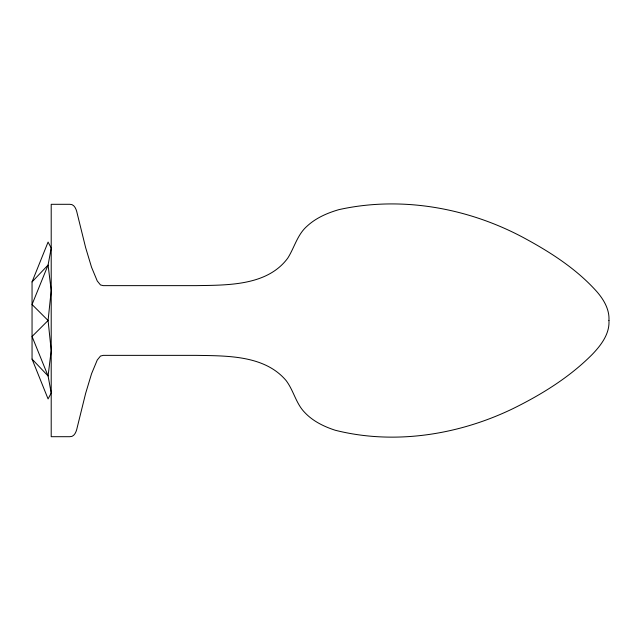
<?xml version="1.0" encoding="UTF-8"?>
<svg xmlns="http://www.w3.org/2000/svg" width="641" height="641" viewBox="0 0 641 641"><rect width="100%" height="100%" fill="white"/><g stroke="black" fill="none" stroke-linecap="round" stroke-linejoin="round"><path stroke-width="0.96" d="M32.05 281.896L48.083 242.066L51.208 248.035L48.083 265.037L32.05 304.507L48.083 320.5L51.208 350.515L48.083 375.963L51.208 392.965L48.083 398.934L32.05 359.104L32.05 281.896L48.083 265.037L51.208 290.485L48.083 320.5L32.05 336.493L48.083 375.963L32.05 359.104M608.95 320.5C609.783 333.801 601.098 345.154 592.396 354.265C569.649 377.228 541.757 394.455 512.904 408.67C458.491 434.983 394.223 445.142 335.195 430.239C323.993 426.585 312.968 421.249 304.804 412.556C295.918 403.534 293.634 390.425 286.078 380.522C264.445 354.978 226.674 355.923 196.218 355.362L103.265 355.362L100.477 356.059L97.248 360.034L91.543 373.767L85.646 393.342L77.232 427.403C76.455 431.217 74.644 436.962 69.797 436.697L51.208 436.697L51.208 204.303L69.797 204.303C74.644 204.038 76.455 209.783 77.232 213.597L85.646 247.658L91.543 267.233L97.248 280.966L100.477 284.941L103.265 285.638L196.218 285.638C227.275 285.061 267.049 286.07 287.713 258.203C294.403 247.69 297.328 234.646 307.047 226.185C315.933 217.932 327.327 213.004 338.841 209.655C400.737 195.858 467.281 207.684 522.952 237.354C549.874 251.825 576.275 268.651 596.803 291.607C603.758 299.587 609.647 309.555 608.95 320.5"/></g></svg>
